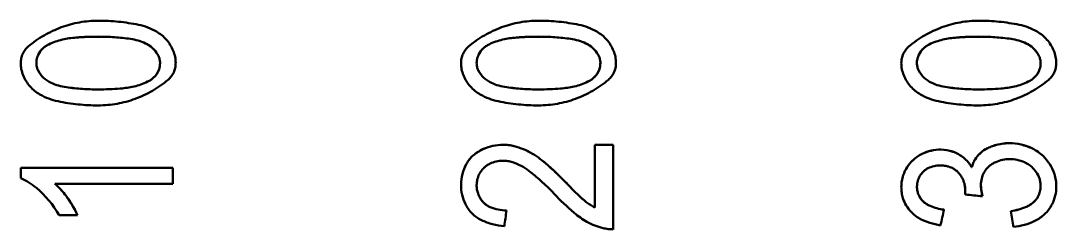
# Model space of a CAD drawing. Header units: millimetres. Extents: x -1259 to 2100, y -2965 to 1485.
# Drawn here: x 629.39 to 652.86, y 1057.11 to 1061.85 of the extents above; entities that cross this region are included whole.
import ezdxf

# ---------------------------------------------------------------- set-up
doc = ezdxf.new("R2010")
doc.units = ezdxf.units.MM
doc.header["$LTSCALE"] = 5
doc.layers.add('Visible (ISO)', color=7, linetype='Continuous', lineweight=50)

msp = doc.modelspace()

# ---------------------------------------------------------------- linework, layer by layer
at = {"layer": 'Visible (ISO)'}
for p, q in [((629.393, 1060.887), (629.393, 1060.887)), ((639.371, 1060.887), (639.371, 1060.887)), ((649.349, 1060.887), (649.349, 1060.887)), ((642.4, 1059.034), (642.819, 1059.034)), ((642.4, 1059.034), (642.4, 1059.033)), ((642.4, 1059.033), (642.819, 1059.033)), ((642.4, 1059.033), (642.4, 1057.613)), ((642.819, 1059.034), (642.819, 1059.033)), ((642.819, 1057.114), (642.819, 1059.033)), ((629.393, 1058.511), (632.841, 1058.511)), ((629.393, 1058.511), (629.393, 1058.51)), ((629.393, 1058.51), (629.393, 1058.276)), ((629.393, 1058.51), (632.841, 1058.51)), ((632.841, 1058.511), (632.841, 1058.51)), ((632.841, 1058.15), (632.841, 1058.51)), ((650.94, 1058.524), (650.949, 1058.524)), ((650.94, 1058.524), (650.94, 1058.523)), ((650.94, 1058.523), (650.949, 1058.523)), ((650.949, 1058.524), (650.949, 1058.523)), ((632.841, 1058.15), (630.166, 1058.15)), ((639.371, 1058.125), (639.371, 1058.124)), ((649.349, 1058.074), (649.349, 1058.072)), ((652.861, 1058.089), (652.861, 1058.088)), ((651.186, 1057.865), (651.186, 1057.864)), ((640.402, 1057.544), (640.402, 1057.542)), ((650.316, 1057.561), (650.316, 1057.56)), ((651.83, 1057.526), (651.83, 1057.524)), ((630.682, 1057.435), (630.263, 1057.435)), ((630.682, 1057.437), (630.682, 1057.435))]:
    msp.add_line(p, q, dxfattribs=at)
for centre, major_axis, ratio, start_param, end_param in [((631.152, 1055.004), (-6.485, 0.006), 0.999795, 4.713418, 4.790933), ((631.152, 1055), (-6.488, 0.006), 0.999795, 4.713418, 4.790893), ((641.13, 1055.004), (-6.485, 0.006), 0.999795, 4.713418, 4.790933), ((641.13, 1055), (-6.488, 0.006), 0.999795, 4.713418, 4.790893), ((651.108, 1055.004), (-6.485, 0.006), 0.999795, 4.713418, 4.790933), ((651.108, 1055), (-6.488, 0.006), 0.999795, 4.713418, 4.790893), ((632.264, 1060.871), (-0.04, -0.354), 0.799462, 1.307883, 1.709568), ((632.264, 1060.871), (-0.04, -0.354), 0.800062, 1.308109, 1.709422), ((642.243, 1060.871), (-0.04, -0.354), 0.799462, 1.307883, 1.709568), ((642.242, 1060.871), (-0.04, -0.354), 0.800062, 1.308109, 1.709422), ((652.221, 1060.871), (-0.04, -0.354), 0.799462, 1.307883, 1.709568), ((652.22, 1060.871), (-0.04, -0.354), 0.800062, 1.308109, 1.709422), ((631.151, 1066.501), (6.216, -0.003), 0.999215, 4.712978, 4.793175), ((631.151, 1066.498), (6.213, -0.003), 0.999215, 4.712978, 4.793217), ((641.129, 1066.501), (6.216, -0.003), 0.999215, 4.712978, 4.793175), ((641.129, 1066.498), (6.213, -0.003), 0.999215, 4.712978, 4.793217), ((651.107, 1066.501), (6.216, -0.003), 0.999215, 4.712978, 4.793175), ((651.107, 1066.498), (6.213, -0.003), 0.999215, 4.712978, 4.793217), ((650.357, 1058.193), (0.311, -0.224), 0.90059, 1.676169, 1.956013), ((649.995, 1058.102), (-0.042, -0.357), 0.808121, 4.481961, 4.855315), ((650.442, 1058.06), (0.007, -0.372), 0.933288, 1.75277, 1.953927), ((650.156, 1058), (0.028, -0.685), 0.933597, 1.599761, 1.729498), ((650.041, 1058.001), (0.735, -0.176), 0.986548, 0.300635, 0.389759), ((648.991, 1057.938), (0.232, -1.924), 0.931827, 1.442276, 1.514808), ((652.013, 1058.129), (-0.827, -0.24), 0.987322, 6.004242, 6.124003), ((653.004, 1058.268), (-1.576, -0.999), 0.98491, 5.845333, 5.931634), ((652.752, 1058.265), (-0.154, -1.718), 0.930702, 4.937886, 5.030563), ((650.222, 1230.559), (1293.611, -143.021), 0.131821, 4.727408, 4.727707), ((640.378, 1061.143), (-2.58, -19.541), 0.025565, 1.370213, 1.388801), ((650.277, 1061.243), (-4.125, -19.807), 0.03961, 1.373673, 1.39202), ((651.859, 1061.174), (-3.124, 19.623), 0.030859, 1.753006, 1.771519)]:
    msp.add_ellipse(centre, major_axis=major_axis, ratio=ratio, start_param=start_param, end_param=end_param, dxfattribs=at)
for points, knots in [([(629.564, 1061.265), (629.676, 1061.358), (629.796, 1061.442), (630.047, 1061.588), (630.178, 1061.65), (630.447, 1061.749), (630.585, 1061.787), (630.866, 1061.837), (631.009, 1061.85), (631.151, 1061.85)], [0, 0, 0, 0, 0.043807, 0.043807, 0.0870851, 0.0870851, 0.1299533, 0.1299533, 0.172765, 0.172765, 0.172765, 0.172765]), ([(631.151, 1061.85), (631.304, 1061.85), (631.457, 1061.842), (631.762, 1061.811), (631.914, 1061.788), (632.064, 1061.757)], [0, 0, 0, 0, 0.04591624, 0.04591624, 0.09190288, 0.09190288, 0.09190288, 0.09190288]), ([(632.064, 1061.757), (632.135, 1061.742), (632.206, 1061.722), (632.342, 1061.67), (632.409, 1061.638), (632.473, 1061.602)], [0, 0, 0, 0, 0.02187074, 0.02187074, 0.0439155, 0.0439155, 0.0439155, 0.0439155]), ([(639.542, 1061.265), (639.654, 1061.358), (639.774, 1061.442), (640.025, 1061.588), (640.156, 1061.65), (640.425, 1061.749), (640.563, 1061.787), (640.844, 1061.837), (640.987, 1061.85), (641.129, 1061.85)], [0, 0, 0, 0, 0.043807, 0.043807, 0.0870851, 0.0870851, 0.1299533, 0.1299533, 0.172765, 0.172765, 0.172765, 0.172765]), ([(641.129, 1061.85), (641.283, 1061.85), (641.436, 1061.842), (641.74, 1061.811), (641.892, 1061.788), (642.042, 1061.757)], [0, 0, 0, 0, 0.04591624, 0.04591624, 0.09190288, 0.09190288, 0.09190288, 0.09190288]), ([(642.042, 1061.757), (642.113, 1061.742), (642.184, 1061.722), (642.32, 1061.67), (642.387, 1061.638), (642.451, 1061.602)], [0, 0, 0, 0, 0.02187074, 0.02187074, 0.0439155, 0.0439155, 0.0439155, 0.0439155]), ([(649.52, 1061.265), (649.632, 1061.358), (649.752, 1061.442), (650.003, 1061.588), (650.134, 1061.65), (650.403, 1061.749), (650.541, 1061.787), (650.822, 1061.837), (650.965, 1061.85), (651.108, 1061.85)], [0, 0, 0, 0, 0.043807, 0.043807, 0.0870851, 0.0870851, 0.1299533, 0.1299533, 0.172765, 0.172765, 0.172765, 0.172765]), ([(651.108, 1061.85), (651.261, 1061.85), (651.414, 1061.842), (651.718, 1061.811), (651.87, 1061.788), (652.02, 1061.757)], [0, 0, 0, 0, 0.04591624, 0.04591624, 0.09190288, 0.09190288, 0.09190288, 0.09190288]), ([(652.02, 1061.757), (652.092, 1061.742), (652.162, 1061.722), (652.298, 1061.67), (652.365, 1061.638), (652.429, 1061.602)], [0, 0, 0, 0, 0.02187074, 0.02187074, 0.0439155, 0.0439155, 0.0439155, 0.0439155]), ([(631.879, 1061.437), (631.758, 1061.454), (631.637, 1061.466), (631.395, 1061.483), (631.273, 1061.487), (631.151, 1061.487)], [0, 0, 0, 0, 0.0364797, 0.0364797, 0.07295946, 0.07295946, 0.07295946, 0.07295946]), ([(631.879, 1061.437), (631.758, 1061.454), (631.637, 1061.466), (631.395, 1061.483), (631.273, 1061.487), (631.151, 1061.487)], [0, 0, 0, 0, 0.03647941, 0.03647941, 0.0729589, 0.0729589, 0.0729589, 0.0729589]), ([(632.473, 1061.602), (632.556, 1061.553), (632.631, 1061.491), (632.759, 1061.343), (632.812, 1061.257), (632.85, 1061.166)], [0, 0, 0, 0, 0.02895113, 0.02895113, 0.05859624, 0.05859624, 0.05859624, 0.05859624]), ([(641.857, 1061.437), (641.736, 1061.454), (641.615, 1061.466), (641.373, 1061.483), (641.251, 1061.487), (641.129, 1061.487)], [0, 0, 0, 0, 0.0364797, 0.0364797, 0.07295946, 0.07295946, 0.07295946, 0.07295946]), ([(641.857, 1061.437), (641.736, 1061.454), (641.615, 1061.466), (641.373, 1061.483), (641.251, 1061.487), (641.129, 1061.487)], [0, 0, 0, 0, 0.03647941, 0.03647941, 0.0729589, 0.0729589, 0.0729589, 0.0729589]), ([(642.451, 1061.602), (642.534, 1061.553), (642.609, 1061.491), (642.737, 1061.343), (642.79, 1061.257), (642.828, 1061.166)], [0, 0, 0, 0, 0.02895113, 0.02895113, 0.05859624, 0.05859624, 0.05859624, 0.05859624]), ([(651.835, 1061.437), (651.714, 1061.454), (651.593, 1061.466), (651.351, 1061.483), (651.229, 1061.487), (651.108, 1061.487)], [0, 0, 0, 0, 0.0364797, 0.0364797, 0.07295946, 0.07295946, 0.07295946, 0.07295946]), ([(651.835, 1061.437), (651.714, 1061.454), (651.593, 1061.466), (651.351, 1061.483), (651.229, 1061.487), (651.108, 1061.487)], [0, 0, 0, 0, 0.03647941, 0.03647941, 0.0729589, 0.0729589, 0.0729589, 0.0729589]), ([(652.429, 1061.602), (652.512, 1061.553), (652.587, 1061.491), (652.715, 1061.343), (652.768, 1061.257), (652.806, 1061.166)], [0, 0, 0, 0, 0.02895113, 0.02895113, 0.05859624, 0.05859624, 0.05859624, 0.05859624]), ([(629.393, 1060.887), (629.393, 1060.923), (629.397, 1060.96), (629.412, 1061.03), (629.423, 1061.065), (629.453, 1061.13), (629.471, 1061.161), (629.513, 1061.217), (629.537, 1061.242), (629.564, 1061.265)], [0, 0, 0, 0, 0.01087225, 0.01087225, 0.02166283, 0.02166283, 0.03231179, 0.03231179, 0.04278236, 0.04278236, 0.04278236, 0.04278236]), ([(630.028, 1061.313), (630.003, 1061.301), (629.98, 1061.287), (629.935, 1061.256), (629.913, 1061.239), (629.893, 1061.22)], [0, 0, 0, 0, 0.00814539, 0.00814539, 0.01637582, 0.01637582, 0.01637582, 0.01637582]), ([(630.028, 1061.313), (630.003, 1061.301), (629.98, 1061.287), (629.935, 1061.256), (629.913, 1061.239), (629.893, 1061.22)], [0, 0, 0, 0, 0.00814431, 0.00814431, 0.0163731, 0.0163731, 0.0163731, 0.0163731]), ([(630.336, 1061.421), (630.283, 1061.409), (630.23, 1061.394), (630.127, 1061.358), (630.077, 1061.337), (630.028, 1061.313)], [0, 0, 0, 0, 0.01633595, 0.01633595, 0.03276173, 0.03276173, 0.03276173, 0.03276173]), ([(630.336, 1061.421), (630.283, 1061.409), (630.23, 1061.394), (630.127, 1061.358), (630.077, 1061.336), (630.028, 1061.313)], [0, 0, 0, 0, 0.01633527, 0.01633527, 0.03275973, 0.03275973, 0.03275973, 0.03275973]), ([(630.649, 1061.468), (630.597, 1061.464), (630.544, 1061.458), (630.44, 1061.442), (630.388, 1061.432), (630.336, 1061.421)], [0, 0, 0, 0, 0.01585173, 0.01585173, 0.03170337, 0.03170337, 0.03170337, 0.03170337]), ([(630.649, 1061.468), (630.597, 1061.464), (630.544, 1061.458), (630.44, 1061.442), (630.388, 1061.432), (630.336, 1061.421)], [0, 0, 0, 0, 0.01585153, 0.01585153, 0.03170296, 0.03170296, 0.03170296, 0.03170296]), ([(632.223, 1061.336), (632.168, 1061.361), (632.112, 1061.383), (631.997, 1061.416), (631.938, 1061.429), (631.879, 1061.437)], [0, 0, 0, 0, 0.0180603, 0.0180603, 0.03601367, 0.03601367, 0.03601367, 0.03601367]), ([(632.223, 1061.336), (632.168, 1061.361), (632.112, 1061.382), (631.997, 1061.416), (631.938, 1061.429), (631.879, 1061.437)], [0, 0, 0, 0, 0.01805894, 0.01805894, 0.03601173, 0.03601173, 0.03601173, 0.03601173]), ([(632.513, 1061.05), (632.481, 1061.113), (632.44, 1061.17), (632.341, 1061.267), (632.285, 1061.307), (632.223, 1061.336)], [0, 0, 0, 0, 0.02103243, 0.02103243, 0.04155381, 0.04155381, 0.04155381, 0.04155381]), ([(639.371, 1060.887), (639.371, 1060.923), (639.375, 1060.96), (639.39, 1061.03), (639.401, 1061.065), (639.431, 1061.13), (639.449, 1061.161), (639.491, 1061.217), (639.515, 1061.242), (639.542, 1061.265)], [0, 0, 0, 0, 0.01087225, 0.01087225, 0.02166283, 0.02166283, 0.03231179, 0.03231179, 0.04278236, 0.04278236, 0.04278236, 0.04278236]), ([(640.006, 1061.313), (639.981, 1061.301), (639.958, 1061.287), (639.913, 1061.256), (639.891, 1061.239), (639.871, 1061.22)], [0, 0, 0, 0, 0.00814539, 0.00814539, 0.01637582, 0.01637582, 0.01637582, 0.01637582]), ([(640.006, 1061.313), (639.981, 1061.301), (639.958, 1061.287), (639.913, 1061.256), (639.891, 1061.239), (639.871, 1061.22)], [0, 0, 0, 0, 0.00814431, 0.00814431, 0.0163731, 0.0163731, 0.0163731, 0.0163731]), ([(640.314, 1061.421), (640.261, 1061.409), (640.209, 1061.394), (640.105, 1061.358), (640.055, 1061.337), (640.006, 1061.313)], [0, 0, 0, 0, 0.01633595, 0.01633595, 0.03276173, 0.03276173, 0.03276173, 0.03276173]), ([(640.314, 1061.421), (640.261, 1061.409), (640.209, 1061.394), (640.105, 1061.358), (640.055, 1061.336), (640.006, 1061.313)], [0, 0, 0, 0, 0.01633527, 0.01633527, 0.03275973, 0.03275973, 0.03275973, 0.03275973]), ([(640.627, 1061.468), (640.575, 1061.464), (640.522, 1061.458), (640.418, 1061.442), (640.366, 1061.432), (640.314, 1061.421)], [0, 0, 0, 0, 0.01585173, 0.01585173, 0.03170337, 0.03170337, 0.03170337, 0.03170337]), ([(640.627, 1061.468), (640.575, 1061.464), (640.522, 1061.458), (640.418, 1061.442), (640.366, 1061.432), (640.314, 1061.421)], [0, 0, 0, 0, 0.01585153, 0.01585153, 0.03170296, 0.03170296, 0.03170296, 0.03170296]), ([(642.201, 1061.336), (642.146, 1061.361), (642.09, 1061.383), (641.975, 1061.416), (641.916, 1061.429), (641.857, 1061.437)], [0, 0, 0, 0, 0.0180603, 0.0180603, 0.03601367, 0.03601367, 0.03601367, 0.03601367]), ([(642.201, 1061.336), (642.146, 1061.361), (642.09, 1061.382), (641.975, 1061.416), (641.916, 1061.429), (641.857, 1061.437)], [0, 0, 0, 0, 0.01805894, 0.01805894, 0.03601173, 0.03601173, 0.03601173, 0.03601173]), ([(642.491, 1061.05), (642.459, 1061.113), (642.418, 1061.17), (642.319, 1061.267), (642.263, 1061.307), (642.201, 1061.336)], [0, 0, 0, 0, 0.02103243, 0.02103243, 0.04155381, 0.04155381, 0.04155381, 0.04155381]), ([(649.349, 1060.887), (649.349, 1060.923), (649.353, 1060.96), (649.368, 1061.03), (649.379, 1061.065), (649.409, 1061.13), (649.427, 1061.161), (649.469, 1061.217), (649.493, 1061.242), (649.52, 1061.265)], [0, 0, 0, 0, 0.01087225, 0.01087225, 0.02166283, 0.02166283, 0.03231179, 0.03231179, 0.04278236, 0.04278236, 0.04278236, 0.04278236]), ([(649.984, 1061.313), (649.959, 1061.301), (649.936, 1061.287), (649.891, 1061.256), (649.869, 1061.239), (649.849, 1061.22)], [0, 0, 0, 0, 0.00814539, 0.00814539, 0.01637582, 0.01637582, 0.01637582, 0.01637582]), ([(649.984, 1061.313), (649.959, 1061.301), (649.936, 1061.287), (649.891, 1061.256), (649.869, 1061.239), (649.849, 1061.22)], [0, 0, 0, 0, 0.00814431, 0.00814431, 0.0163731, 0.0163731, 0.0163731, 0.0163731]), ([(650.292, 1061.421), (650.239, 1061.409), (650.187, 1061.394), (650.084, 1061.358), (650.033, 1061.337), (649.984, 1061.313)], [0, 0, 0, 0, 0.01633595, 0.01633595, 0.03276173, 0.03276173, 0.03276173, 0.03276173]), ([(650.292, 1061.421), (650.239, 1061.409), (650.187, 1061.394), (650.084, 1061.358), (650.033, 1061.336), (649.984, 1061.313)], [0, 0, 0, 0, 0.01633527, 0.01633527, 0.03275973, 0.03275973, 0.03275973, 0.03275973]), ([(650.605, 1061.468), (650.553, 1061.464), (650.5, 1061.458), (650.396, 1061.442), (650.344, 1061.432), (650.292, 1061.421)], [0, 0, 0, 0, 0.01585173, 0.01585173, 0.03170337, 0.03170337, 0.03170337, 0.03170337]), ([(650.605, 1061.468), (650.553, 1061.464), (650.5, 1061.458), (650.396, 1061.442), (650.344, 1061.432), (650.292, 1061.421)], [0, 0, 0, 0, 0.01585153, 0.01585153, 0.03170296, 0.03170296, 0.03170296, 0.03170296]), ([(652.179, 1061.336), (652.124, 1061.361), (652.068, 1061.383), (651.953, 1061.416), (651.894, 1061.429), (651.835, 1061.437)], [0, 0, 0, 0, 0.0180603, 0.0180603, 0.03601367, 0.03601367, 0.03601367, 0.03601367]), ([(652.179, 1061.336), (652.124, 1061.361), (652.068, 1061.382), (651.953, 1061.416), (651.894, 1061.429), (651.835, 1061.437)], [0, 0, 0, 0, 0.01805894, 0.01805894, 0.03601173, 0.03601173, 0.03601173, 0.03601173]), ([(652.469, 1061.05), (652.438, 1061.113), (652.396, 1061.17), (652.297, 1061.267), (652.241, 1061.307), (652.179, 1061.336)], [0, 0, 0, 0, 0.02103243, 0.02103243, 0.04155381, 0.04155381, 0.04155381, 0.04155381]), ([(629.771, 1061.032), (629.763, 1061.008), (629.757, 1060.984), (629.749, 1060.935), (629.747, 1060.909), (629.747, 1060.884)], [0, 0, 0, 0, 0.00749917, 0.00749917, 0.01503178, 0.01503178, 0.01503178, 0.01503178]), ([(629.893, 1061.22), (629.865, 1061.195), (629.841, 1061.166), (629.8, 1061.103), (629.784, 1061.068), (629.771, 1061.032)], [0, 0, 0, 0, 0.01121573, 0.01121573, 0.02263574, 0.02263574, 0.02263574, 0.02263574]), ([(632.551, 1060.888), (632.551, 1060.916), (632.547, 1060.944), (632.535, 1060.999), (632.525, 1061.025), (632.513, 1061.05)], [0, 0, 0, 0, 0.00840975, 0.00840975, 0.01674845, 0.01674845, 0.01674845, 0.01674845]), ([(632.85, 1061.166), (632.868, 1061.122), (632.882, 1061.076), (632.9, 1060.983), (632.905, 1060.935), (632.905, 1060.887)], [0, 0, 0, 0, 0.0142434, 0.0142434, 0.02857688, 0.02857688, 0.02857688, 0.02857688]), ([(639.75, 1061.032), (639.741, 1061.008), (639.735, 1060.984), (639.727, 1060.935), (639.725, 1060.909), (639.725, 1060.884)], [0, 0, 0, 0, 0.00749917, 0.00749917, 0.01503178, 0.01503178, 0.01503178, 0.01503178]), ([(639.871, 1061.22), (639.843, 1061.195), (639.819, 1061.166), (639.778, 1061.103), (639.762, 1061.068), (639.75, 1061.032)], [0, 0, 0, 0, 0.01121573, 0.01121573, 0.02263574, 0.02263574, 0.02263574, 0.02263574]), ([(642.529, 1060.888), (642.529, 1060.916), (642.525, 1060.944), (642.513, 1060.999), (642.503, 1061.025), (642.491, 1061.05)], [0, 0, 0, 0, 0.00840975, 0.00840975, 0.01674845, 0.01674845, 0.01674845, 0.01674845]), ([(642.828, 1061.166), (642.846, 1061.122), (642.86, 1061.076), (642.878, 1060.983), (642.883, 1060.935), (642.883, 1060.887)], [0, 0, 0, 0, 0.0142434, 0.0142434, 0.02857688, 0.02857688, 0.02857688, 0.02857688]), ([(649.728, 1061.032), (649.72, 1061.008), (649.714, 1060.984), (649.705, 1060.935), (649.703, 1060.909), (649.703, 1060.884)], [0, 0, 0, 0, 0.00749917, 0.00749917, 0.01503178, 0.01503178, 0.01503178, 0.01503178]), ([(649.849, 1061.22), (649.822, 1061.195), (649.797, 1061.166), (649.757, 1061.103), (649.74, 1061.068), (649.728, 1061.032)], [0, 0, 0, 0, 0.01121573, 0.01121573, 0.02263574, 0.02263574, 0.02263574, 0.02263574]), ([(652.507, 1060.888), (652.507, 1060.916), (652.503, 1060.944), (652.491, 1060.999), (652.481, 1061.025), (652.469, 1061.05)], [0, 0, 0, 0, 0.00840975, 0.00840975, 0.01674845, 0.01674845, 0.01674845, 0.01674845]), ([(652.806, 1061.166), (652.824, 1061.122), (652.838, 1061.076), (652.856, 1060.983), (652.861, 1060.935), (652.861, 1060.887)], [0, 0, 0, 0, 0.0142434, 0.0142434, 0.02857688, 0.02857688, 0.02857688, 0.02857688]), ([(629.448, 1060.612), (629.43, 1060.655), (629.416, 1060.7), (629.397, 1060.793), (629.393, 1060.84), (629.393, 1060.887)], [0, 0, 0, 0, 0.014091, 0.014091, 0.02827231, 0.02827231, 0.02827231, 0.02827231]), ([(629.747, 1060.884), (629.747, 1060.857), (629.751, 1060.829), (629.763, 1060.775), (629.773, 1060.749), (629.785, 1060.724)], [0, 0, 0, 0, 0.00835341, 0.00835341, 0.01663391, 0.01663391, 0.01663391, 0.01663391]), ([(629.747, 1060.884), (629.747, 1060.857), (629.751, 1060.829), (629.763, 1060.775), (629.773, 1060.749), (629.785, 1060.724)], [0, 0, 0, 0, 0.00834912, 0.00834912, 0.01662582, 0.01662582, 0.01662582, 0.01662582]), ([(632.905, 1060.887), (632.905, 1060.851), (632.901, 1060.815), (632.886, 1060.744), (632.875, 1060.71), (632.845, 1060.645), (632.827, 1060.615), (632.785, 1060.559), (632.761, 1060.533), (632.734, 1060.511)], [0, 0, 0, 0, 0.01084531, 0.01084531, 0.02160922, 0.02160922, 0.03223192, 0.03223192, 0.04267677, 0.04267677, 0.04267677, 0.04267677]), ([(639.426, 1060.612), (639.408, 1060.655), (639.394, 1060.7), (639.376, 1060.793), (639.371, 1060.84), (639.371, 1060.887)], [0, 0, 0, 0, 0.014091, 0.014091, 0.02827231, 0.02827231, 0.02827231, 0.02827231]), ([(639.725, 1060.884), (639.725, 1060.857), (639.729, 1060.829), (639.741, 1060.775), (639.751, 1060.749), (639.763, 1060.724)], [0, 0, 0, 0, 0.00835341, 0.00835341, 0.01663391, 0.01663391, 0.01663391, 0.01663391]), ([(639.725, 1060.884), (639.725, 1060.857), (639.729, 1060.829), (639.741, 1060.775), (639.751, 1060.749), (639.763, 1060.724)], [0, 0, 0, 0, 0.00834912, 0.00834912, 0.01662582, 0.01662582, 0.01662582, 0.01662582]), ([(642.883, 1060.887), (642.883, 1060.851), (642.879, 1060.815), (642.864, 1060.744), (642.853, 1060.71), (642.823, 1060.645), (642.805, 1060.615), (642.763, 1060.559), (642.739, 1060.533), (642.712, 1060.511)], [0, 0, 0, 0, 0.01084531, 0.01084531, 0.02160922, 0.02160922, 0.03223192, 0.03223192, 0.04267677, 0.04267677, 0.04267677, 0.04267677]), ([(649.404, 1060.612), (649.386, 1060.655), (649.372, 1060.7), (649.354, 1060.793), (649.349, 1060.84), (649.349, 1060.887)], [0, 0, 0, 0, 0.014091, 0.014091, 0.02827231, 0.02827231, 0.02827231, 0.02827231]), ([(649.703, 1060.884), (649.703, 1060.857), (649.707, 1060.829), (649.719, 1060.775), (649.729, 1060.749), (649.742, 1060.724)], [0, 0, 0, 0, 0.00835341, 0.00835341, 0.01663391, 0.01663391, 0.01663391, 0.01663391]), ([(649.703, 1060.884), (649.703, 1060.857), (649.707, 1060.829), (649.719, 1060.775), (649.729, 1060.749), (649.742, 1060.724)], [0, 0, 0, 0, 0.00834912, 0.00834912, 0.01662582, 0.01662582, 0.01662582, 0.01662582]), ([(652.861, 1060.887), (652.861, 1060.851), (652.857, 1060.815), (652.842, 1060.744), (652.831, 1060.71), (652.802, 1060.645), (652.783, 1060.615), (652.741, 1060.559), (652.717, 1060.533), (652.69, 1060.511)], [0, 0, 0, 0, 0.01084531, 0.01084531, 0.02160922, 0.02160922, 0.03223192, 0.03223192, 0.04267677, 0.04267677, 0.04267677, 0.04267677]), ([(629.828, 1060.175), (629.744, 1060.223), (629.668, 1060.286), (629.539, 1060.434), (629.486, 1060.52), (629.448, 1060.612)], [0, 0, 0, 0, 0.02907119, 0.02907119, 0.05883924, 0.05883924, 0.05883924, 0.05883924]), ([(632.269, 1060.465), (632.294, 1060.477), (632.318, 1060.491), (632.363, 1060.522), (632.385, 1060.539), (632.405, 1060.557)], [0, 0, 0, 0, 0.00816866, 0.00816866, 0.016422, 0.016422, 0.016422, 0.016422]), ([(632.269, 1060.466), (632.294, 1060.477), (632.318, 1060.491), (632.363, 1060.522), (632.385, 1060.539), (632.405, 1060.557)], [0, 0, 0, 0, 0.00816759, 0.00816759, 0.01641929, 0.01641929, 0.01641929, 0.01641929]), ([(632.405, 1060.557), (632.433, 1060.583), (632.457, 1060.612), (632.499, 1060.676), (632.516, 1060.711), (632.528, 1060.748)], [0, 0, 0, 0, 0.01135824, 0.01135824, 0.0229261, 0.0229261, 0.0229261, 0.0229261]), ([(639.806, 1060.175), (639.722, 1060.223), (639.646, 1060.286), (639.517, 1060.434), (639.464, 1060.52), (639.426, 1060.612)], [0, 0, 0, 0, 0.02907119, 0.02907119, 0.05883924, 0.05883924, 0.05883924, 0.05883924]), ([(642.248, 1060.465), (642.272, 1060.477), (642.296, 1060.491), (642.341, 1060.522), (642.363, 1060.539), (642.383, 1060.557)], [0, 0, 0, 0, 0.00816866, 0.00816866, 0.016422, 0.016422, 0.016422, 0.016422]), ([(642.248, 1060.466), (642.272, 1060.477), (642.296, 1060.491), (642.341, 1060.522), (642.363, 1060.539), (642.383, 1060.557)], [0, 0, 0, 0, 0.00816759, 0.00816759, 0.01641929, 0.01641929, 0.01641929, 0.01641929]), ([(642.383, 1060.557), (642.411, 1060.583), (642.435, 1060.612), (642.477, 1060.676), (642.494, 1060.711), (642.506, 1060.748)], [0, 0, 0, 0, 0.01135824, 0.01135824, 0.0229261, 0.0229261, 0.0229261, 0.0229261]), ([(649.784, 1060.175), (649.7, 1060.223), (649.624, 1060.286), (649.495, 1060.434), (649.443, 1060.52), (649.404, 1060.612)], [0, 0, 0, 0, 0.02907119, 0.02907119, 0.05883924, 0.05883924, 0.05883924, 0.05883924]), ([(652.226, 1060.465), (652.25, 1060.477), (652.274, 1060.491), (652.319, 1060.522), (652.341, 1060.539), (652.361, 1060.557)], [0, 0, 0, 0, 0.00816866, 0.00816866, 0.016422, 0.016422, 0.016422, 0.016422]), ([(652.226, 1060.466), (652.25, 1060.477), (652.274, 1060.491), (652.319, 1060.522), (652.341, 1060.539), (652.361, 1060.557)], [0, 0, 0, 0, 0.00816759, 0.00816759, 0.01641929, 0.01641929, 0.01641929, 0.01641929]), ([(652.361, 1060.557), (652.389, 1060.583), (652.413, 1060.612), (652.455, 1060.676), (652.472, 1060.711), (652.484, 1060.748)], [0, 0, 0, 0, 0.01135824, 0.01135824, 0.0229261, 0.0229261, 0.0229261, 0.0229261]), ([(630.081, 1060.439), (630.136, 1060.414), (630.193, 1060.393), (630.31, 1060.36), (630.369, 1060.347), (630.429, 1060.339)], [0, 0, 0, 0, 0.0182188, 0.0182188, 0.03633571, 0.03633571, 0.03633571, 0.03633571]), ([(630.081, 1060.439), (630.136, 1060.414), (630.193, 1060.393), (630.31, 1060.36), (630.369, 1060.347), (630.429, 1060.339)], [0, 0, 0, 0, 0.01821749, 0.01821749, 0.03633384, 0.03633384, 0.03633384, 0.03633384]), ([(630.429, 1060.339), (630.548, 1060.322), (630.669, 1060.31), (630.91, 1060.294), (631.031, 1060.289), (631.151, 1060.289)], [0, 0, 0, 0, 0.0362469, 0.0362469, 0.07249386, 0.07249386, 0.07249386, 0.07249386]), ([(630.429, 1060.339), (630.548, 1060.323), (630.669, 1060.31), (630.91, 1060.294), (631.031, 1060.29), (631.151, 1060.29)], [0, 0, 0, 0, 0.03624663, 0.03624663, 0.07249332, 0.07249332, 0.07249332, 0.07249332]), ([(632.734, 1060.511), (632.623, 1060.417), (632.503, 1060.334), (632.253, 1060.188), (632.122, 1060.126), (631.854, 1060.027), (631.716, 1059.99), (631.436, 1059.94), (631.294, 1059.927), (631.151, 1059.927)], [0, 0, 0, 0, 0.0436851, 0.0436851, 0.0868429, 0.0868429, 0.129592, 0.129592, 0.1722832, 0.1722832, 0.1722832, 0.1722832]), ([(631.649, 1060.309), (631.702, 1060.314), (631.754, 1060.32), (631.858, 1060.336), (631.909, 1060.345), (631.961, 1060.357)], [0, 0, 0, 0, 0.01574971, 0.01574971, 0.03149932, 0.03149932, 0.03149932, 0.03149932]), ([(631.649, 1060.31), (631.702, 1060.314), (631.754, 1060.32), (631.858, 1060.336), (631.909, 1060.346), (631.961, 1060.357)], [0, 0, 0, 0, 0.0157495, 0.0157495, 0.0314989, 0.0314989, 0.0314989, 0.0314989]), ([(631.961, 1060.357), (632.014, 1060.369), (632.066, 1060.384), (632.169, 1060.421), (632.22, 1060.442), (632.269, 1060.466)], [0, 0, 0, 0, 0.01636497, 0.01636497, 0.03281748, 0.03281748, 0.03281748, 0.03281748]), ([(631.961, 1060.357), (632.014, 1060.369), (632.066, 1060.384), (632.169, 1060.42), (632.22, 1060.441), (632.269, 1060.465)], [0, 0, 0, 0, 0.01636565, 0.01636565, 0.03281947, 0.03281947, 0.03281947, 0.03281947]), ([(640.059, 1060.439), (640.114, 1060.414), (640.171, 1060.393), (640.288, 1060.36), (640.347, 1060.347), (640.407, 1060.339)], [0, 0, 0, 0, 0.0182188, 0.0182188, 0.03633571, 0.03633571, 0.03633571, 0.03633571]), ([(640.059, 1060.439), (640.114, 1060.414), (640.171, 1060.393), (640.288, 1060.36), (640.347, 1060.347), (640.407, 1060.339)], [0, 0, 0, 0, 0.01821749, 0.01821749, 0.03633384, 0.03633384, 0.03633384, 0.03633384]), ([(640.407, 1060.339), (640.527, 1060.322), (640.647, 1060.31), (640.888, 1060.294), (641.009, 1060.289), (641.129, 1060.289)], [0, 0, 0, 0, 0.0362469, 0.0362469, 0.07249386, 0.07249386, 0.07249386, 0.07249386]), ([(640.407, 1060.339), (640.527, 1060.323), (640.647, 1060.31), (640.888, 1060.294), (641.009, 1060.29), (641.129, 1060.29)], [0, 0, 0, 0, 0.03624663, 0.03624663, 0.07249332, 0.07249332, 0.07249332, 0.07249332]), ([(642.712, 1060.511), (642.601, 1060.417), (642.481, 1060.334), (642.231, 1060.188), (642.1, 1060.126), (641.832, 1060.027), (641.694, 1059.99), (641.414, 1059.94), (641.272, 1059.927), (641.129, 1059.927)], [0, 0, 0, 0, 0.0436851, 0.0436851, 0.0868429, 0.0868429, 0.129592, 0.129592, 0.1722832, 0.1722832, 0.1722832, 0.1722832]), ([(641.627, 1060.309), (641.68, 1060.314), (641.732, 1060.32), (641.836, 1060.336), (641.887, 1060.345), (641.939, 1060.357)], [0, 0, 0, 0, 0.01574971, 0.01574971, 0.03149932, 0.03149932, 0.03149932, 0.03149932]), ([(641.627, 1060.31), (641.68, 1060.314), (641.732, 1060.32), (641.836, 1060.336), (641.887, 1060.346), (641.939, 1060.357)], [0, 0, 0, 0, 0.0157495, 0.0157495, 0.0314989, 0.0314989, 0.0314989, 0.0314989]), ([(641.939, 1060.357), (641.992, 1060.369), (642.044, 1060.384), (642.148, 1060.421), (642.198, 1060.442), (642.248, 1060.466)], [0, 0, 0, 0, 0.01636497, 0.01636497, 0.03281748, 0.03281748, 0.03281748, 0.03281748]), ([(641.939, 1060.357), (641.992, 1060.369), (642.044, 1060.384), (642.148, 1060.42), (642.198, 1060.441), (642.248, 1060.465)], [0, 0, 0, 0, 0.01636565, 0.01636565, 0.03281947, 0.03281947, 0.03281947, 0.03281947]), ([(650.037, 1060.439), (650.092, 1060.414), (650.149, 1060.393), (650.266, 1060.36), (650.325, 1060.347), (650.385, 1060.339)], [0, 0, 0, 0, 0.0182188, 0.0182188, 0.03633571, 0.03633571, 0.03633571, 0.03633571]), ([(650.037, 1060.439), (650.092, 1060.414), (650.149, 1060.393), (650.266, 1060.36), (650.325, 1060.347), (650.385, 1060.339)], [0, 0, 0, 0, 0.01821749, 0.01821749, 0.03633384, 0.03633384, 0.03633384, 0.03633384]), ([(650.385, 1060.339), (650.505, 1060.322), (650.625, 1060.31), (650.866, 1060.294), (650.987, 1060.289), (651.108, 1060.289)], [0, 0, 0, 0, 0.0362469, 0.0362469, 0.07249386, 0.07249386, 0.07249386, 0.07249386]), ([(650.385, 1060.339), (650.505, 1060.323), (650.625, 1060.31), (650.866, 1060.294), (650.987, 1060.29), (651.108, 1060.29)], [0, 0, 0, 0, 0.03624663, 0.03624663, 0.07249332, 0.07249332, 0.07249332, 0.07249332]), ([(652.69, 1060.511), (652.579, 1060.417), (652.459, 1060.334), (652.209, 1060.188), (652.079, 1060.126), (651.81, 1060.027), (651.672, 1059.99), (651.392, 1059.94), (651.25, 1059.927), (651.108, 1059.927)], [0, 0, 0, 0, 0.0436851, 0.0436851, 0.0868429, 0.0868429, 0.129592, 0.129592, 0.1722832, 0.1722832, 0.1722832, 0.1722832]), ([(651.606, 1060.309), (651.658, 1060.314), (651.71, 1060.32), (651.814, 1060.336), (651.865, 1060.345), (651.917, 1060.357)], [0, 0, 0, 0, 0.01574971, 0.01574971, 0.03149932, 0.03149932, 0.03149932, 0.03149932]), ([(651.606, 1060.31), (651.658, 1060.314), (651.71, 1060.32), (651.814, 1060.336), (651.865, 1060.346), (651.917, 1060.357)], [0, 0, 0, 0, 0.0157495, 0.0157495, 0.0314989, 0.0314989, 0.0314989, 0.0314989]), ([(651.917, 1060.357), (651.97, 1060.369), (652.022, 1060.384), (652.126, 1060.421), (652.176, 1060.442), (652.226, 1060.466)], [0, 0, 0, 0, 0.01636497, 0.01636497, 0.03281748, 0.03281748, 0.03281748, 0.03281748]), ([(651.917, 1060.357), (651.97, 1060.369), (652.022, 1060.384), (652.126, 1060.42), (652.176, 1060.441), (652.226, 1060.465)], [0, 0, 0, 0, 0.01636565, 0.01636565, 0.03281947, 0.03281947, 0.03281947, 0.03281947]), ([(630.238, 1060.02), (630.166, 1060.035), (630.096, 1060.055), (629.959, 1060.107), (629.892, 1060.139), (629.828, 1060.175)], [0, 0, 0, 0, 0.02195878, 0.02195878, 0.04409052, 0.04409052, 0.04409052, 0.04409052]), ([(640.216, 1060.02), (640.145, 1060.035), (640.074, 1060.055), (639.937, 1060.107), (639.87, 1060.139), (639.806, 1060.175)], [0, 0, 0, 0, 0.02195878, 0.02195878, 0.04409052, 0.04409052, 0.04409052, 0.04409052]), ([(650.194, 1060.02), (650.123, 1060.035), (650.052, 1060.055), (649.915, 1060.107), (649.848, 1060.139), (649.784, 1060.175)], [0, 0, 0, 0, 0.02195878, 0.02195878, 0.04409052, 0.04409052, 0.04409052, 0.04409052]), ([(631.151, 1059.927), (630.998, 1059.927), (630.845, 1059.935), (630.54, 1059.966), (630.388, 1059.989), (630.238, 1060.02)], [0, 0, 0, 0, 0.04594796, 0.04594796, 0.09196619, 0.09196619, 0.09196619, 0.09196619]), ([(641.129, 1059.927), (640.976, 1059.927), (640.823, 1059.935), (640.518, 1059.966), (640.366, 1059.989), (640.216, 1060.02)], [0, 0, 0, 0, 0.04594796, 0.04594796, 0.09196619, 0.09196619, 0.09196619, 0.09196619]), ([(651.108, 1059.927), (650.954, 1059.927), (650.801, 1059.935), (650.496, 1059.966), (650.345, 1059.989), (650.194, 1060.02)], [0, 0, 0, 0, 0.04594796, 0.04594796, 0.09196619, 0.09196619, 0.09196619, 0.09196619]), ([(640.322, 1059.033), (640.246, 1059.033), (640.169, 1059.024), (640.019, 1058.992), (639.946, 1058.968), (639.876, 1058.936)], [-0.04608364, -0.04608364, -0.04608364, -0.04608364, -0.02304046, -0.02304046, 0, 0, 0, 0]), ([(640.322, 1059.034), (640.365, 1059.034), (640.408, 1059.031), (640.493, 1059.02), (640.535, 1059.013), (640.577, 1059.002)], [0, 0, 0, 0, 0.01285778, 0.01285778, 0.02571522, 0.02571522, 0.02571522, 0.02571522]), ([(640.577, 1059.001), (640.569, 1059.003), (640.562, 1059.005), (640.478, 1059.024), (640.4, 1059.033), (640.322, 1059.033)], [-0.02572457, -0.02572457, -0.02572457, -0.02572457, -0.02338672, -0.02338672, 0, 0, 0, 0]), ([(640.577, 1059.002), (640.649, 1058.984), (640.72, 1058.961), (640.857, 1058.903), (640.924, 1058.87), (640.988, 1058.831)], [0, 0, 0, 0, 0.02228313, 0.02228313, 0.04474331, 0.04474331, 0.04474331, 0.04474331]), ([(640.577, 1059.001), (640.649, 1058.983), (640.72, 1058.96), (640.857, 1058.902), (640.924, 1058.868), (640.988, 1058.83)], [0, 0, 0, 0, 0.02228435, 0.02228435, 0.04474709, 0.04474709, 0.04474709, 0.04474709]), ([(649.821, 1058.826), (649.887, 1058.858), (649.956, 1058.883), (650.099, 1058.916), (650.172, 1058.924), (650.246, 1058.924)], [0, 0, 0, 0, 0.02210341, 0.02210341, 0.04404756, 0.04404756, 0.04404756, 0.04404756]), ([(650.246, 1058.925), (650.338, 1058.925), (650.431, 1058.909), (650.607, 1058.846), (650.69, 1058.799), (650.763, 1058.74)], [0, 0, 0, 0, 0.02785013, 0.02785013, 0.05611191, 0.05611191, 0.05611191, 0.05611191]), ([(650.246, 1058.924), (650.338, 1058.924), (650.431, 1058.908), (650.607, 1058.845), (650.69, 1058.798), (650.763, 1058.739)], [0, 0, 0, 0, 0.0278509, 0.0278509, 0.05611631, 0.05611631, 0.05611631, 0.05611631]), ([(651.257, 1058.932), (651.29, 1058.95), (651.325, 1058.967), (651.395, 1058.997), (651.431, 1059.01), (651.467, 1059.021)], [0, 0, 0, 0, 0.01150188, 0.01150188, 0.02293571, 0.02293571, 0.02293571, 0.02293571]), ([(651.257, 1058.93), (651.29, 1058.949), (651.325, 1058.966), (651.395, 1058.996), (651.431, 1059.009), (651.467, 1059.02)], [0, 0, 0, 0, 0.0115031, 0.0115031, 0.02293768, 0.02293768, 0.02293768, 0.02293768]), ([(651.467, 1059.021), (651.52, 1059.037), (651.574, 1059.049), (651.683, 1059.066), (651.738, 1059.07), (651.793, 1059.07)], [0, 0, 0, 0, 0.01657768, 0.01657768, 0.03310296, 0.03310296, 0.03310296, 0.03310296]), ([(651.467, 1059.02), (651.52, 1059.036), (651.574, 1059.048), (651.683, 1059.065), (651.738, 1059.069), (651.793, 1059.069)], [0, 0, 0, 0, 0.0165782, 0.0165782, 0.03310363, 0.03310363, 0.03310363, 0.03310363]), ([(651.793, 1059.069), (651.884, 1059.069), (651.975, 1059.058), (652.152, 1059.017), (652.239, 1058.987), (652.321, 1058.947)], [0, 0, 0, 0, 0.02723529, 0.02723529, 0.0546675, 0.0546675, 0.0546675, 0.0546675]), ([(640.318, 1058.672), (640.268, 1058.672), (640.218, 1058.666), (640.121, 1058.644), (640.073, 1058.627), (640.028, 1058.606)], [0, 0, 0, 0, 0.01497135, 0.01497135, 0.03004836, 0.03004836, 0.03004836, 0.03004836]), ([(640.536, 1058.639), (640.501, 1058.65), (640.465, 1058.658), (640.392, 1058.669), (640.355, 1058.672), (640.318, 1058.672)], [0, 0, 0, 0, 0.01110487, 0.01110487, 0.02217261, 0.02217261, 0.02217261, 0.02217261]), ([(650.949, 1058.524), (650.957, 1058.555), (650.966, 1058.586), (650.99, 1058.646), (651.004, 1058.674), (651.021, 1058.702)], [0, 0, 0, 0, 0.00972764, 0.00972764, 0.01936604, 0.01936604, 0.01936604, 0.01936604]), ([(650.949, 1058.523), (650.957, 1058.554), (650.966, 1058.585), (650.99, 1058.644), (651.004, 1058.673), (651.021, 1058.701)], [0, 0, 0, 0, 0.00973239, 0.00973239, 0.01937489, 0.01937489, 0.01937489, 0.01937489]), ([(651.807, 1058.708), (651.752, 1058.708), (651.698, 1058.702), (651.591, 1058.679), (651.538, 1058.662), (651.488, 1058.64)], [0, 0, 0, 0, 0.01638556, 0.01638556, 0.03287294, 0.03287294, 0.03287294, 0.03287294]), ([(652.14, 1058.636), (652.088, 1058.66), (652.033, 1058.678), (651.921, 1058.702), (651.864, 1058.708), (651.807, 1058.708)], [0, 0, 0, 0, 0.01725022, 0.01725022, 0.03439053, 0.03439053, 0.03439053, 0.03439053]), ([(639.893, 1058.514), (639.871, 1058.493), (639.851, 1058.47), (639.814, 1058.42), (639.798, 1058.394), (639.784, 1058.366)], [0, 0, 0, 0, 0.00923096, 0.00923096, 0.01858811, 0.01858811, 0.01858811, 0.01858811]), ([(640.028, 1058.606), (640.003, 1058.594), (639.979, 1058.581), (639.935, 1058.55), (639.913, 1058.533), (639.893, 1058.514)], [0, 0, 0, 0, 0.00815574, 0.00815574, 0.01640368, 0.01640368, 0.01640368, 0.01640368]), ([(640.911, 1058.441), (640.855, 1058.485), (640.795, 1058.524), (640.669, 1058.59), (640.604, 1058.618), (640.536, 1058.639)], [0, 0, 0, 0, 0.02148823, 0.02148823, 0.04273444, 0.04273444, 0.04273444, 0.04273444]), ([(641.173, 1058.221), (641.131, 1058.26), (641.088, 1058.297), (641.001, 1058.37), (640.956, 1058.406), (640.911, 1058.441)], [0, 0, 0, 0, 0.0171785, 0.0171785, 0.03435672, 0.03435672, 0.03435672, 0.03435672]), ([(641.336, 1058.571), (641.433, 1058.484), (641.527, 1058.395), (641.713, 1058.213), (641.804, 1058.121), (641.893, 1058.026)], [0, 0, 0, 0, 0.03910221, 0.03910221, 0.07833304, 0.07833304, 0.07833304, 0.07833304]), ([(649.953, 1058.499), (649.932, 1058.49), (649.913, 1058.478), (649.876, 1058.451), (649.858, 1058.436), (649.842, 1058.419)], [0, 0, 0, 0, 0.00685956, 0.00685956, 0.01380998, 0.01380998, 0.01380998, 0.01380998]), ([(650.233, 1058.564), (650.185, 1058.564), (650.137, 1058.558), (650.043, 1058.537), (649.997, 1058.521), (649.953, 1058.499)], [0, 0, 0, 0, 0.0144741, 0.0144741, 0.02905223, 0.02905223, 0.02905223, 0.02905223]), ([(650.427, 1058.537), (650.395, 1058.546), (650.363, 1058.553), (650.299, 1058.562), (650.266, 1058.564), (650.233, 1058.564)], [0, 0, 0, 0, 0.00978658, 0.00978658, 0.01957357, 0.01957357, 0.01957357, 0.01957357]), ([(650.647, 1058.398), (650.629, 1058.417), (650.609, 1058.435), (650.568, 1058.468), (650.547, 1058.482), (650.525, 1058.496)], [0, 0, 0, 0, 0.00791273, 0.00791273, 0.01574027, 0.01574027, 0.01574027, 0.01574027]), ([(651.339, 1058.545), (651.315, 1058.525), (651.294, 1058.502), (651.255, 1058.452), (651.237, 1058.426), (651.222, 1058.398)], [0, 0, 0, 0, 0.00946156, 0.00946156, 0.01905635, 0.01905635, 0.01905635, 0.01905635]), ([(651.488, 1058.64), (651.461, 1058.628), (651.435, 1058.615), (651.385, 1058.583), (651.361, 1058.565), (651.339, 1058.545)], [0, 0, 0, 0, 0.00883098, 0.00883098, 0.01775633, 0.01775633, 0.01775633, 0.01775633]), ([(652.304, 1058.531), (652.279, 1058.553), (652.253, 1058.572), (652.198, 1058.607), (652.17, 1058.623), (652.14, 1058.636)], [0, 0, 0, 0, 0.00983237, 0.00983237, 0.01956342, 0.01956342, 0.01956342, 0.01956342]), ([(652.478, 1058.27), (652.461, 1058.32), (652.437, 1058.368), (652.378, 1058.456), (652.343, 1058.497), (652.304, 1058.531)], [0, 0, 0, 0, 0.01615403, 0.01615403, 0.03200658, 0.03200658, 0.03200658, 0.03200658]), ([(629.748, 1058.055), (629.695, 1058.1), (629.638, 1058.142), (629.519, 1058.216), (629.457, 1058.248), (629.393, 1058.276)], [0, 0, 0, 0, 0.02118948, 0.02118948, 0.04216469, 0.04216469, 0.04216469, 0.04216469]), ([(639.784, 1058.366), (639.765, 1058.327), (639.75, 1058.286), (639.73, 1058.202), (639.725, 1058.158), (639.725, 1058.115)], [0, 0, 0, 0, 0.01308837, 0.01308837, 0.02628529, 0.02628529, 0.02628529, 0.02628529]), ([(641.477, 1057.924), (641.429, 1057.975), (641.379, 1058.026), (641.278, 1058.125), (641.226, 1058.174), (641.173, 1058.221)], [0, 0, 0, 0, 0.02143745, 0.02143745, 0.04281562, 0.04281562, 0.04281562, 0.04281562]), ([(649.349, 1058.074), (649.349, 1058.12), (649.353, 1058.166), (649.368, 1058.257), (649.379, 1058.302), (649.394, 1058.345)], [0, 0, 0, 0, 0.01396928, 0.01396928, 0.02787779, 0.02787779, 0.02787779, 0.02787779]), ([(649.349, 1058.072), (649.349, 1058.119), (649.353, 1058.165), (649.368, 1058.255), (649.379, 1058.3), (649.394, 1058.344)], [0, 0, 0, 0, 0.01397682, 0.01397682, 0.02789248, 0.02789248, 0.02789248, 0.02789248]), ([(649.842, 1058.419), (649.815, 1058.391), (649.791, 1058.359), (649.751, 1058.291), (649.735, 1058.254), (649.723, 1058.216)], [0, 0, 0, 0, 0.0118357, 0.0118357, 0.02386304, 0.02386304, 0.02386304, 0.02386304]), ([(650.704, 1058.323), (650.696, 1058.336), (650.687, 1058.349), (650.668, 1058.375), (650.658, 1058.387), (650.647, 1058.398)], [0, 0, 0, 0, 0.004774326, 0.004774326, 0.009548998, 0.009548998, 0.009548998, 0.009548998]), ([(650.762, 1058.205), (650.754, 1058.226), (650.745, 1058.246), (650.726, 1058.285), (650.715, 1058.304), (650.704, 1058.323)], [0, 0, 0, 0, 0.00660493, 0.00660493, 0.01320999, 0.01320999, 0.01320999, 0.01320999]), ([(652.507, 1058.101), (652.507, 1058.129), (652.504, 1058.158), (652.495, 1058.215), (652.488, 1058.243), (652.478, 1058.27)], [0, 0, 0, 0, 0.00872749, 0.00872749, 0.01741574, 0.01741574, 0.01741574, 0.01741574]), ([(652.817, 1058.368), (652.832, 1058.323), (652.843, 1058.277), (652.857, 1058.184), (652.861, 1058.137), (652.861, 1058.089)], [0, 0, 0, 0, 0.01426286, 0.01426286, 0.028583, 0.028583, 0.028583, 0.028583]), ([(652.817, 1058.366), (652.832, 1058.322), (652.843, 1058.276), (652.857, 1058.182), (652.861, 1058.135), (652.861, 1058.088)], [0, 0, 0, 0, 0.01427017, 0.01427017, 0.02859797, 0.02859797, 0.02859797, 0.02859797]), ([(639.725, 1058.115), (639.725, 1058.083), (639.728, 1058.052), (639.738, 1057.99), (639.746, 1057.96), (639.756, 1057.93)], [0.0001548, 0.0001548, 0.0001548, 0.0001548, 0.00962323, 0.00962323, 0.01920444, 0.01920444, 0.01920444, 0.01920444]), ([(639.725, 1058.115), (639.725, 1058.083), (639.728, 1058.051), (639.738, 1057.989), (639.746, 1057.958), (639.756, 1057.928)], [0, 0, 0, 0, 0.00962828, 0.00962828, 0.01921426, 0.01921426, 0.01921426, 0.01921426]), ([(649.387, 1057.823), (649.375, 1057.863), (649.365, 1057.904), (649.352, 1057.988), (649.349, 1058.03), (649.349, 1058.072)], [0, 0, 0, 0, 0.01282354, 0.01282354, 0.02569586, 0.02569586, 0.02569586, 0.02569586]), ([(649.703, 1058.085), (649.703, 1058.056), (649.706, 1058.028), (649.716, 1057.971), (649.724, 1057.943), (649.734, 1057.916)], [0.00015641, 0.00015641, 0.00015641, 0.00015641, 0.00879522, 0.00879522, 0.01754432, 0.01754432, 0.01754432, 0.01754432]), ([(649.703, 1058.085), (649.703, 1058.056), (649.706, 1058.027), (649.716, 1057.97), (649.724, 1057.942), (649.734, 1057.915)], [0, 0, 0, 0, 0.0087998, 0.0087998, 0.01755318, 0.01755318, 0.01755318, 0.01755318]), ([(651.153, 1058.122), (651.153, 1058.105), (651.154, 1058.088), (651.156, 1058.054), (651.157, 1058.037), (651.16, 1058.02)], [0, 0, 0, 0, 0.00515767, 0.00515767, 0.01031125, 0.01031125, 0.01031125, 0.01031125]), ([(652.443, 1057.851), (652.464, 1057.888), (652.48, 1057.929), (652.501, 1058.013), (652.507, 1058.057), (652.507, 1058.101)], [0, 0, 0, 0, 0.01311071, 0.01311071, 0.02634828, 0.02634828, 0.02634828, 0.02634828]), ([(630.393, 1057.908), (630.449, 1057.835), (630.501, 1057.758), (630.598, 1057.6), (630.642, 1057.519), (630.682, 1057.435)], [0, 0, 0, 0, 0.02798235, 0.02798235, 0.05618723, 0.05618723, 0.05618723, 0.05618723]), ([(639.756, 1057.928), (639.77, 1057.886), (639.79, 1057.846), (639.836, 1057.772), (639.864, 1057.738), (639.895, 1057.708)], [0, 0, 0, 0, 0.01338593, 0.01338593, 0.02654888, 0.02654888, 0.02654888, 0.02654888]), ([(642.21, 1057.734), (642.239, 1057.711), (642.27, 1057.689), (642.333, 1057.649), (642.366, 1057.631), (642.4, 1057.615)], [0, 0, 0, 0, 0.0113296, 0.0113296, 0.02256486, 0.02256486, 0.02256486, 0.02256486]), ([(642.21, 1057.733), (642.239, 1057.709), (642.27, 1057.687), (642.333, 1057.647), (642.366, 1057.629), (642.4, 1057.613)], [0, 0, 0, 0, 0.01133167, 0.01133167, 0.02256835, 0.02256835, 0.02256835, 0.02256835]), ([(649.571, 1057.508), (649.529, 1057.552), (649.493, 1057.601), (649.431, 1057.707), (649.406, 1057.764), (649.387, 1057.823)], [0, 0, 0, 0, 0.01843713, 0.01843713, 0.03716213, 0.03716213, 0.03716213, 0.03716213]), ([(649.734, 1057.915), (649.748, 1057.879), (649.766, 1057.846), (649.809, 1057.784), (649.834, 1057.756), (649.862, 1057.731)], [0, 0, 0, 0, 0.01151194, 0.01151194, 0.0228154, 0.0228154, 0.0228154, 0.0228154]), ([(649.862, 1057.733), (649.883, 1057.715), (649.905, 1057.699), (649.951, 1057.67), (649.975, 1057.658), (650, 1057.647)], [0, 0, 0, 0, 0.00822075, 0.00822075, 0.01635632, 0.01635632, 0.01635632, 0.01635632]), ([(649.862, 1057.731), (649.883, 1057.714), (649.905, 1057.697), (649.951, 1057.669), (649.975, 1057.656), (650, 1057.645)], [0, 0, 0, 0, 0.00822229, 0.00822229, 0.01635883, 0.01635883, 0.01635883, 0.01635883]), ([(652.185, 1057.628), (652.212, 1057.64), (652.239, 1057.654), (652.29, 1057.686), (652.315, 1057.704), (652.338, 1057.723)], [0, 0, 0, 0, 0.00904263, 0.00904263, 0.01817981, 0.01817981, 0.01817981, 0.01817981]), ([(652.338, 1057.723), (652.359, 1057.741), (652.379, 1057.761), (652.414, 1057.804), (652.43, 1057.828), (652.443, 1057.852)], [0, 0, 0, 0, 0.00837767, 0.00837767, 0.01687325, 0.01687325, 0.01687325, 0.01687325]), ([(652.338, 1057.721), (652.359, 1057.739), (652.379, 1057.759), (652.414, 1057.803), (652.43, 1057.826), (652.443, 1057.851)], [0, 0, 0, 0, 0.00837991, 0.00837991, 0.01687853, 0.01687853, 0.01687853, 0.01687853]), ([(639.895, 1057.71), (639.915, 1057.69), (639.937, 1057.672), (639.984, 1057.642), (640.009, 1057.628), (640.034, 1057.618)], [0, 0, 0, 0, 0.00849854, 0.00849854, 0.01688529, 0.01688529, 0.01688529, 0.01688529]), ([(639.895, 1057.708), (639.915, 1057.688), (639.937, 1057.671), (639.984, 1057.64), (640.009, 1057.627), (640.034, 1057.616)], [0, 0, 0, 0, 0.00850031, 0.00850031, 0.01688808, 0.01688808, 0.01688808, 0.01688808]), ([(640.034, 1057.618), (640.093, 1057.594), (640.153, 1057.575), (640.277, 1057.551), (640.339, 1057.544), (640.402, 1057.544)], [0, 0, 0, 0, 0.01893879, 0.01893879, 0.03777238, 0.03777238, 0.03777238, 0.03777238]), ([(640.034, 1057.616), (640.093, 1057.592), (640.153, 1057.574), (640.277, 1057.549), (640.339, 1057.542), (640.402, 1057.542)], [0, 0, 0, 0, 0.0189399, 0.0189399, 0.03777382, 0.03777382, 0.03777382, 0.03777382]), ([(650, 1057.647), (650.05, 1057.625), (650.102, 1057.607), (650.208, 1057.579), (650.261, 1057.568), (650.316, 1057.561)], [0, 0, 0, 0, 0.01648973, 0.01648973, 0.03288907, 0.03288907, 0.03288907, 0.03288907]), ([(650, 1057.645), (650.05, 1057.624), (650.102, 1057.605), (650.208, 1057.577), (650.261, 1057.566), (650.316, 1057.56)], [0, 0, 0, 0, 0.01649084, 0.01649084, 0.03289063, 0.03289063, 0.03289063, 0.03289063]), ([(651.83, 1057.526), (651.891, 1057.536), (651.951, 1057.549), (652.07, 1057.583), (652.128, 1057.604), (652.185, 1057.628)], [0, 0, 0, 0, 0.01849046, 0.01849046, 0.03707326, 0.03707326, 0.03707326, 0.03707326]), ([(651.83, 1057.524), (651.891, 1057.534), (651.951, 1057.547), (652.07, 1057.581), (652.128, 1057.602), (652.185, 1057.626)], [0, 0, 0, 0, 0.01849096, 0.01849096, 0.03707495, 0.03707495, 0.03707495, 0.03707495]), ([(652.185, 1057.626), (652.212, 1057.638), (652.239, 1057.652), (652.29, 1057.684), (652.315, 1057.702), (652.338, 1057.721)], [0, 0, 0, 0, 0.00904366, 0.00904366, 0.01818253, 0.01818253, 0.01818253, 0.01818253]), ([(640.353, 1057.185), (640.263, 1057.192), (640.174, 1057.207), (639.999, 1057.253), (639.913, 1057.285), (639.832, 1057.324)], [0, 0, 0, 0, 0.02710027, 0.02710027, 0.05439529, 0.05439529, 0.05439529, 0.05439529]), ([(642.589, 1057.141), (642.526, 1057.156), (642.463, 1057.176), (642.341, 1057.224), (642.282, 1057.252), (642.225, 1057.285)], [0, 0, 0, 0, 0.01964916, 0.01964916, 0.03944538, 0.03944538, 0.03944538, 0.03944538]), ([(650.239, 1057.203), (650.155, 1057.216), (650.074, 1057.236), (649.914, 1057.289), (649.836, 1057.322), (649.761, 1057.362)], [0, 0, 0, 0, 0.02523531, 0.02523531, 0.05066404, 0.05066404, 0.05066404, 0.05066404]), ([(652.375, 1057.305), (652.299, 1057.268), (652.22, 1057.237), (652.056, 1057.191), (651.973, 1057.176), (651.889, 1057.168)], [0, 0, 0, 0, 0.02556156, 0.02556156, 0.05093925, 0.05093925, 0.05093925, 0.05093925]), ([(642.819, 1057.114), (642.78, 1057.114), (642.742, 1057.117), (642.665, 1057.126), (642.627, 1057.132), (642.589, 1057.141)], [0, 0, 0, 0, 0.01157759, 0.01157759, 0.02315493, 0.02315493, 0.02315493, 0.02315493])]:
    msp.add_open_spline(points, degree=3, knots=knots, dxfattribs=at)
for points in [[(632.499, 1061.076), (632.435, 1061.191), (632.337, 1061.283), (632.223, 1061.336)], [(642.477, 1061.076), (642.413, 1061.191), (642.315, 1061.283), (642.201, 1061.336)], [(652.455, 1061.076), (652.391, 1061.191), (652.293, 1061.283), (652.179, 1061.336)], [(629.893, 1061.22), (629.85, 1061.181), (629.814, 1061.131), (629.789, 1061.076)], [(639.871, 1061.22), (639.828, 1061.181), (639.792, 1061.131), (639.767, 1061.076)], [(649.849, 1061.22), (649.806, 1061.181), (649.77, 1061.131), (649.745, 1061.076)], [(629.785, 1060.724), (629.851, 1060.596), (629.957, 1060.494), (630.081, 1060.439)], [(629.785, 1060.724), (629.851, 1060.597), (629.957, 1060.494), (630.081, 1060.439)], [(632.405, 1060.557), (632.46, 1060.608), (632.503, 1060.674), (632.528, 1060.748)], [(639.763, 1060.724), (639.829, 1060.596), (639.935, 1060.494), (640.059, 1060.439)], [(639.763, 1060.724), (639.829, 1060.597), (639.935, 1060.494), (640.059, 1060.439)], [(642.383, 1060.557), (642.438, 1060.608), (642.481, 1060.674), (642.506, 1060.748)], [(649.742, 1060.724), (649.807, 1060.596), (649.913, 1060.494), (650.037, 1060.439)], [(649.742, 1060.724), (649.807, 1060.597), (649.913, 1060.494), (650.037, 1060.439)], [(652.361, 1060.557), (652.416, 1060.608), (652.459, 1060.674), (652.484, 1060.748)], [(639.649, 1058.793), (639.718, 1058.853), (639.794, 1058.901), (639.876, 1058.938)], [(639.649, 1058.792), (639.718, 1058.851), (639.794, 1058.9), (639.876, 1058.936)], [(639.876, 1058.938), (640.017, 1059.001), (640.17, 1059.034), (640.322, 1059.034)], [(649.821, 1058.827), (649.954, 1058.892), (650.1, 1058.925), (650.246, 1058.925)], [(651.021, 1058.702), (651.08, 1058.798), (651.162, 1058.878), (651.257, 1058.932)], [(651.021, 1058.701), (651.08, 1058.797), (651.162, 1058.877), (651.257, 1058.93)], [(651.793, 1059.07), (651.975, 1059.07), (652.156, 1059.028), (652.321, 1058.948)], [(652.321, 1058.948), (652.408, 1058.906), (652.49, 1058.849), (652.561, 1058.78)], [(652.321, 1058.947), (652.408, 1058.905), (652.49, 1058.848), (652.561, 1058.779)], [(639.492, 1058.599), (639.533, 1058.673), (639.587, 1058.74), (639.649, 1058.793)], [(639.492, 1058.598), (639.533, 1058.672), (639.587, 1058.738), (639.649, 1058.792)], [(640.988, 1058.831), (641.111, 1058.757), (641.228, 1058.67), (641.336, 1058.572)], [(640.988, 1058.83), (641.111, 1058.756), (641.228, 1058.669), (641.336, 1058.571)], [(649.394, 1058.345), (649.438, 1058.474), (649.512, 1058.591), (649.609, 1058.681)], [(649.394, 1058.344), (649.438, 1058.473), (649.512, 1058.59), (649.609, 1058.68)], [(649.609, 1058.681), (649.672, 1058.741), (649.744, 1058.79), (649.821, 1058.827)], [(649.609, 1058.68), (649.672, 1058.74), (649.744, 1058.789), (649.821, 1058.826)], [(650.763, 1058.74), (650.835, 1058.682), (650.896, 1058.608), (650.94, 1058.524)], [(650.763, 1058.739), (650.835, 1058.681), (650.896, 1058.607), (650.94, 1058.523)], [(652.561, 1058.78), (652.677, 1058.669), (652.766, 1058.525), (652.817, 1058.368)], [(652.561, 1058.779), (652.677, 1058.668), (652.766, 1058.524), (652.817, 1058.366)], [(639.371, 1058.125), (639.371, 1058.291), (639.413, 1058.457), (639.492, 1058.599)], [(639.371, 1058.124), (639.371, 1058.289), (639.413, 1058.455), (639.492, 1058.598)], [(641.336, 1058.572), (641.528, 1058.398), (641.714, 1058.217), (641.893, 1058.028)], [(651.222, 1058.398), (651.177, 1058.314), (651.153, 1058.218), (651.153, 1058.122)], [(630.263, 1057.435), (630.128, 1057.671), (629.952, 1057.883), (629.748, 1058.055)], [(630.166, 1058.15), (630.249, 1058.078), (630.325, 1057.996), (630.393, 1057.908)], [(630.168, 1058.15), (630.25, 1058.078), (630.325, 1057.997), (630.393, 1057.91)], [(639.472, 1057.687), (639.406, 1057.821), (639.371, 1057.972), (639.371, 1058.124)], [(641.893, 1058.028), (641.993, 1057.923), (642.099, 1057.825), (642.21, 1057.734)], [(641.893, 1058.026), (641.993, 1057.921), (642.099, 1057.823), (642.21, 1057.733)], [(652.443, 1057.852), (652.484, 1057.927), (652.506, 1058.014), (652.507, 1058.101)], [(652.861, 1058.088), (652.861, 1057.947), (652.828, 1057.807), (652.765, 1057.683)], [(630.393, 1057.91), (630.505, 1057.764), (630.602, 1057.605), (630.682, 1057.437)], [(639.756, 1057.93), (639.785, 1057.846), (639.833, 1057.769), (639.895, 1057.71)], [(641.936, 1057.488), (641.776, 1057.625), (641.623, 1057.77), (641.477, 1057.924)], [(649.734, 1057.916), (649.761, 1057.845), (649.806, 1057.781), (649.862, 1057.733)], [(639.623, 1057.474), (639.562, 1057.535), (639.511, 1057.608), (639.472, 1057.687)], [(642.225, 1057.285), (642.122, 1057.342), (642.026, 1057.411), (641.936, 1057.488)], [(649.761, 1057.362), (649.691, 1057.399), (649.626, 1057.449), (649.571, 1057.508)], [(652.765, 1057.683), (652.721, 1057.598), (652.663, 1057.52), (652.595, 1057.456)], [(639.832, 1057.324), (639.755, 1057.361), (639.684, 1057.412), (639.623, 1057.474)], [(652.595, 1057.456), (652.529, 1057.395), (652.455, 1057.344), (652.375, 1057.305)]]:
    msp.add_open_spline(points, degree=3, dxfattribs=at)

doc.saveas('drawing.dxf')
